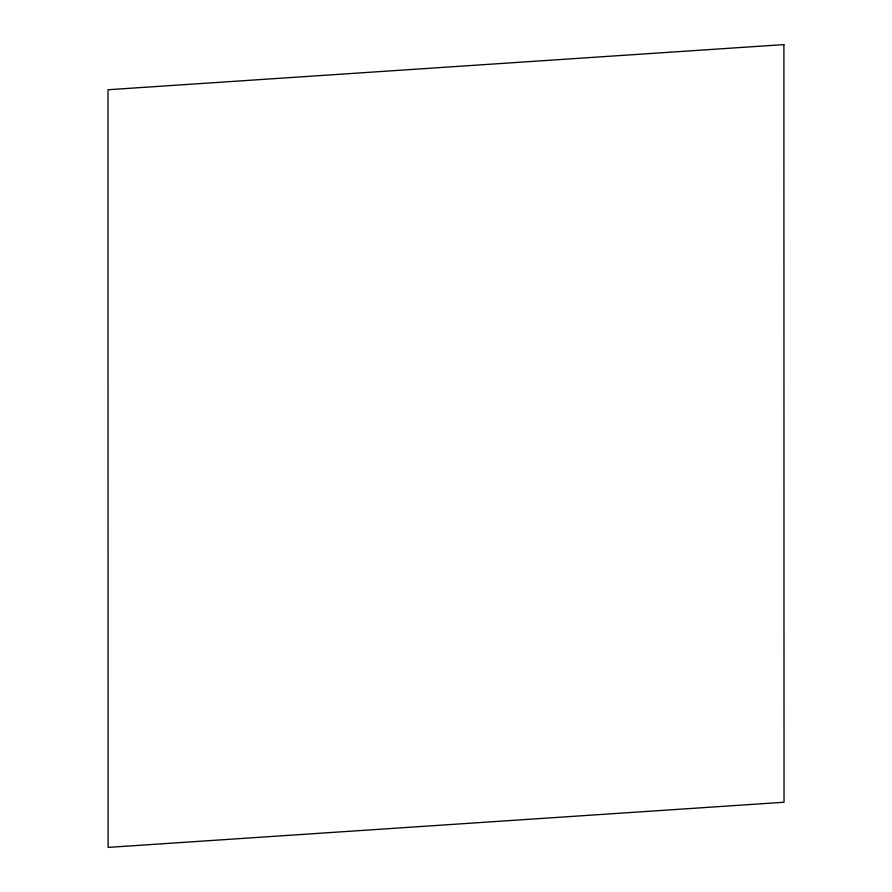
<?xml version="1.0" encoding="UTF-8"?>
<svg xmlns="http://www.w3.org/2000/svg" width="892" height="892" viewBox="0 0 892 892"><rect width="100%" height="100%" fill="white"/><g stroke="black" fill="none" stroke-linecap="round" stroke-linejoin="round"><path stroke-width="1.34" d="M783.901 44.6L107.977 89.746L108.099 847.4L784.023 802.254L783.901 44.6"/></g></svg>
